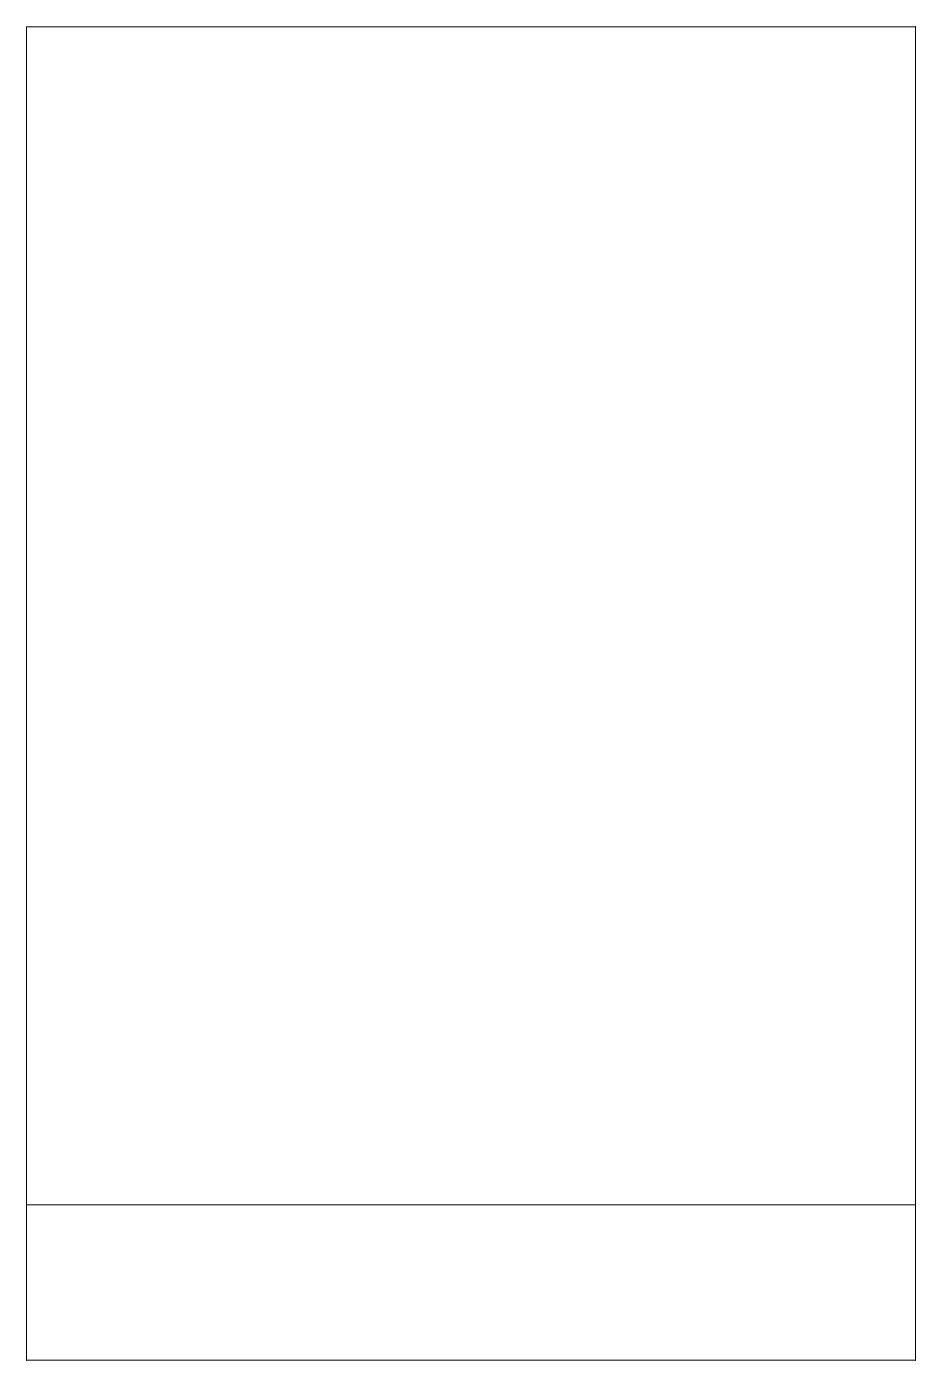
# Model space of a CAD drawing. Header units: millimetres. Extents: x 0 to 400, y -600 to 0.
import ezdxf

# ---------------------------------------------------------------- set-up
doc = ezdxf.new("R2010")
doc.units = ezdxf.units.MM
doc.header["$MEASUREMENT"] = 0

# ---------------------------------------------------------------- blocks, each defined once
blk = doc.blocks.new('BÄNKSKÅP_PARLUCKA_400x600_M_G')
at = {"color": 8, "lineweight": 13}
for p, q in [((400, 0), (0, 0)), ((170, -600, 850), (170, -600, 740)), ((230, -600, 850), (230, -600, 740))]:
    blk.add_line(p, q, dxfattribs=at)
for p in [(400, 0), (0, -600), (400, -600)]:
    blk.add_point(p, dxfattribs=at)
for points in [[(0, 0, 900), (0, 0, 150), (0, -600, 150), (0, -600, 900)], [(400, 0, 150), (0, 0, 150), (0, 0, 900), (400, 0, 900)], [(0, 0, 150), (0, 0), (0, -530), (0, -530, 150)], [(0, -530), (0, 0), (400, 0), (400, -530)], [(0, -600, 150), (0, 0, 150), (400, 0, 150), (400, -600, 150)], [(400, 0), (0, 0), (0, 0, 150), (400, 0, 150)], [(0, -600, 900), (400, -600, 900), (400, 0, 900), (0, 0, 900)], [(400, -600, 150), (400, 0, 150), (400, 0, 900), (400, -600, 900)], [(400, -530), (400, 0), (400, 0, 150), (400, -530, 150)], [(0, -530), (400, -530), (400, -530, 150), (0, -530, 150)], [(0, -600, 900), (0, -600, 150), (200, -600, 150), (200, -600, 900)], [(200, -600, 900), (200, -600, 150), (400, -600, 150), (400, -600, 900)]]:
    blk.add_3dface(points, dxfattribs=at)

msp = doc.modelspace()

# ---------------------------------------------------------------- block references
msp.add_blockref('BÄNKSKÅP_PARLUCKA_400x600_M_G', (0, 0))

doc.saveas('drawing.dxf')
